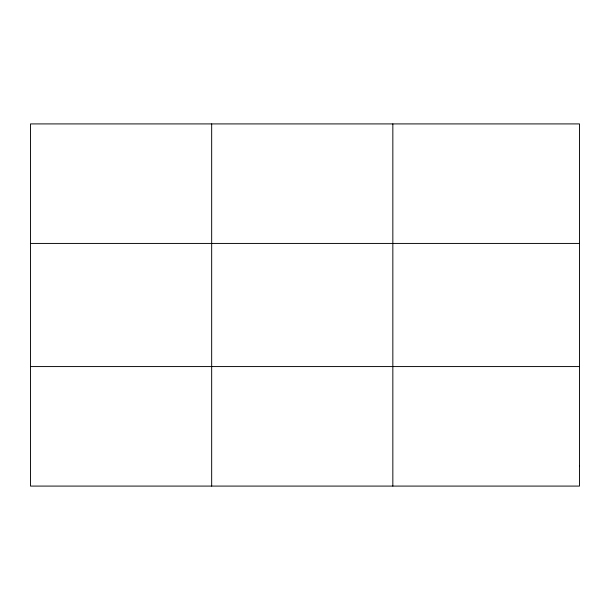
<?xml version="1.0" encoding="UTF-8"?>
<svg xmlns="http://www.w3.org/2000/svg" width="610" height="610" viewBox="0 0 610 610"><rect width="100%" height="100%" fill="white"/><g stroke="black" fill="none" stroke-linecap="round" stroke-linejoin="round"><path stroke-width="0.91" d="M211.67 123.914L211.67 486.086M392.84 123.914L392.84 486.086M30.5 243.428L579.5 243.428M30.5 366.572L579.5 366.572M579.5 466.162L579.5 486.086L30.5 486.086L30.5 123.914L579.5 123.914L579.5 466.162"/></g></svg>
